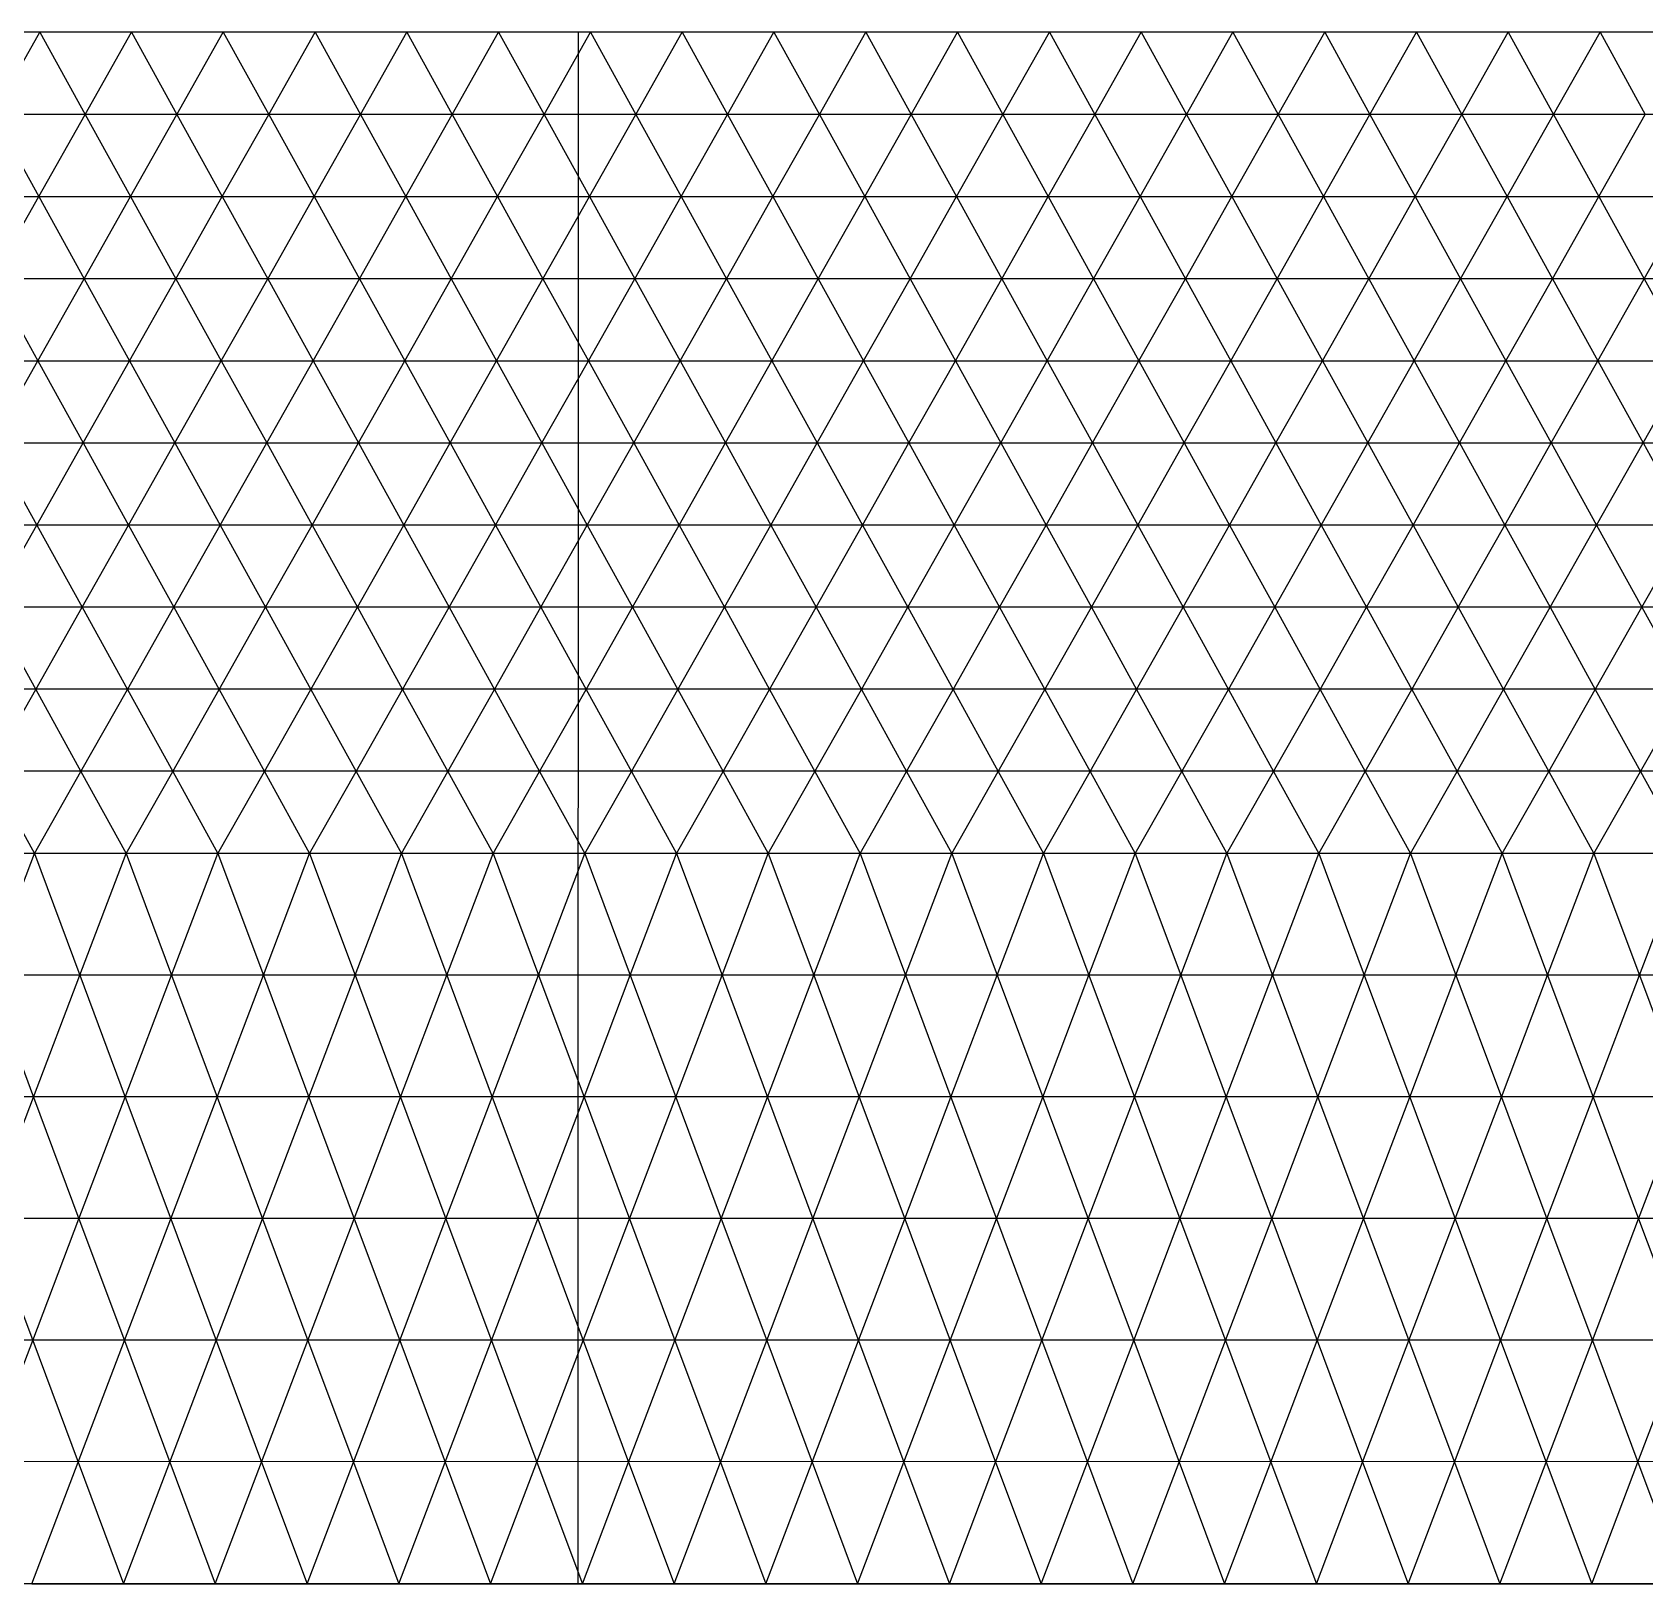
# Model space of a CAD drawing. Extents: x 0.18 to 10.14, y 0.02 to 7.38.
# Drawn here: x 5.159 to 5.859, y 1.157 to 1.83 of the extents above; entities that cross this region are included whole.
import ezdxf

# ---------------------------------------------------------------- set-up
doc = ezdxf.new("R2010")
doc.units = 0
doc.layers.add('1', color=7, linetype='CONTINUOUS')

msp = doc.modelspace()

# ---------------------------------------------------------------- linework, layer by layer
at = {"layer": '1', "color": 253}
for p, q in [((7.354183, 1.830233), (0.620165, 1.830233)), ((5.142498, 1.794582), (5.162639, 1.830233)), ((5.162639, 1.830233), (5.182342, 1.794582)), ((5.182342, 1.794582), (5.202485, 1.830233)), ((5.202485, 1.830233), (5.222187, 1.794582)), ((5.222187, 1.794582), (5.242331, 1.830233)), ((5.242331, 1.830233), (5.262031, 1.794582)), ((5.262031, 1.794582), (5.282177, 1.830233)), ((5.282177, 1.830233), (5.301875, 1.794582)), ((5.301875, 1.794582), (5.322023, 1.830233)), ((5.322023, 1.830233), (5.341719, 1.794582)), ((5.341719, 1.794582), (5.36187, 1.830233)), ((5.36187, 1.830233), (5.381564, 1.794582)), ((5.381564, 1.794582), (5.401716, 1.830233)), ((5.401716, 1.830233), (5.421407, 1.794582)), ((5.421407, 1.794582), (5.441563, 1.830233)), ((5.441563, 1.830233), (5.461252, 1.794582)), ((5.461252, 1.794582), (5.481409, 1.830233)), ((5.481409, 1.830233), (5.501096, 1.794582)), ((5.501096, 1.794582), (5.521255, 1.830233)), ((5.521255, 1.830233), (5.54094, 1.794582)), ((5.54094, 1.794582), (5.561101, 1.830233)), ((5.561101, 1.830233), (5.580785, 1.794582)), ((5.580785, 1.794582), (5.600947, 1.830233)), ((5.600947, 1.830233), (5.620629, 1.794582)), ((5.620629, 1.794582), (5.640793, 1.830233)), ((5.640793, 1.830233), (5.660473, 1.794582)), ((5.660473, 1.794582), (5.68064, 1.830233)), ((5.68064, 1.830233), (5.700317, 1.794582)), ((5.700317, 1.794582), (5.720486, 1.830233)), ((5.720486, 1.830233), (5.740162, 1.794582)), ((5.740162, 1.794582), (5.760332, 1.830233)), ((5.760332, 1.830233), (5.780006, 1.794582)), ((5.780006, 1.794582), (5.800179, 1.830233)), ((5.800179, 1.830233), (5.81985, 1.794582)), ((5.81985, 1.794582), (5.840025, 1.830233)), ((5.840025, 1.830233), (5.859694, 1.794582)), ((7.254146, 1.79444), (0.620165, 1.794582)), ((5.142498, 1.794582), (5.162206, 1.758931)), ((5.162206, 1.758931), (5.182342, 1.794582)), ((5.182342, 1.794582), (5.202048, 1.758931)), ((5.202048, 1.758931), (5.222187, 1.794582)), ((5.222187, 1.794582), (5.24189, 1.758931)), ((5.24189, 1.758931), (5.262031, 1.794582)), ((5.262031, 1.794582), (5.281732, 1.758931)), ((5.281732, 1.758931), (5.301875, 1.794582)), ((5.301875, 1.794582), (5.321574, 1.758931)), ((5.321574, 1.758931), (5.341719, 1.794582)), ((5.341719, 1.794582), (5.361416, 1.758931)), ((5.361416, 1.758931), (5.381564, 1.794582)), ((5.381564, 1.794582), (5.401259, 1.758931)), ((5.401259, 1.758931), (5.421407, 1.794582)), ((5.421407, 1.794582), (5.441101, 1.758931)), ((5.441101, 1.758931), (5.461252, 1.794582)), ((5.461252, 1.794582), (5.480943, 1.758931)), ((5.480943, 1.758931), (5.501096, 1.794582)), ((5.501096, 1.794582), (5.520785, 1.758931)), ((5.520785, 1.758931), (5.54094, 1.794582)), ((5.54094, 1.794582), (5.560627, 1.758931)), ((5.560627, 1.758931), (5.580785, 1.794582)), ((5.580785, 1.794582), (5.60047, 1.758931)), ((5.60047, 1.758931), (5.620629, 1.794582)), ((5.620629, 1.794582), (5.640312, 1.758931)), ((5.640312, 1.758931), (5.660473, 1.794582)), ((5.660473, 1.794582), (5.680154, 1.758931)), ((5.680154, 1.758931), (5.700317, 1.794582)), ((5.700317, 1.794582), (5.719996, 1.758931)), ((5.719996, 1.758931), (5.740162, 1.794582)), ((5.740162, 1.794582), (5.759839, 1.758931)), ((5.759839, 1.758931), (5.780006, 1.794582)), ((5.780006, 1.794582), (5.799681, 1.758931)), ((5.799681, 1.758931), (5.81985, 1.794582)), ((5.81985, 1.794582), (5.839523, 1.758931)), ((5.839523, 1.758931), (5.859694, 1.794582)), ((7.233879, 1.758769), (0.620165, 1.758931)), ((5.142073, 1.723281), (5.162206, 1.758931)), ((5.162206, 1.758931), (5.181913, 1.723281)), ((5.181913, 1.723281), (5.202048, 1.758931)), ((5.202048, 1.758931), (5.221753, 1.723281)), ((5.221753, 1.723281), (5.24189, 1.758931)), ((5.24189, 1.758931), (5.261593, 1.723281)), ((5.261593, 1.723281), (5.281732, 1.758931)), ((5.281732, 1.758931), (5.301433, 1.723281)), ((5.301433, 1.723281), (5.321574, 1.758931)), ((5.321574, 1.758931), (5.341273, 1.723281)), ((5.341273, 1.723281), (5.361416, 1.758931)), ((5.361416, 1.758931), (5.381114, 1.723281)), ((5.381114, 1.723281), (5.401259, 1.758931)), ((5.401259, 1.758931), (5.420953, 1.723281)), ((5.420953, 1.723281), (5.441101, 1.758931)), ((5.441101, 1.758931), (5.460793, 1.723281)), ((5.460793, 1.723281), (5.480943, 1.758931)), ((5.480943, 1.758931), (5.500634, 1.723281)), ((5.500634, 1.723281), (5.520785, 1.758931)), ((5.520785, 1.758931), (5.540474, 1.723281)), ((5.540474, 1.723281), (5.560627, 1.758931)), ((5.560627, 1.758931), (5.580315, 1.723281)), ((5.580315, 1.723281), (5.60047, 1.758931)), ((5.60047, 1.758931), (5.620155, 1.723281)), ((5.620155, 1.723281), (5.640312, 1.758931)), ((5.640312, 1.758931), (5.659995, 1.723281)), ((5.659995, 1.723281), (5.680154, 1.758931)), ((5.680154, 1.758931), (5.699835, 1.723281)), ((5.699835, 1.723281), (5.719996, 1.758931)), ((5.719996, 1.758931), (5.739676, 1.723281)), ((5.739676, 1.723281), (5.759839, 1.758931)), ((5.759839, 1.758931), (5.779515, 1.723281)), ((5.779515, 1.723281), (5.799681, 1.758931)), ((5.799681, 1.758931), (5.819355, 1.723281)), ((5.819355, 1.723281), (5.839523, 1.758931)), ((5.839523, 1.758931), (5.859196, 1.723281)), ((5.859196, 1.723281), (5.879365, 1.758931)), ((7.213634, 1.72314), (0.620165, 1.723281)), ((5.142073, 1.723281), (5.16178, 1.68763)), ((5.16178, 1.68763), (5.181913, 1.723281)), ((5.181913, 1.723281), (5.201618, 1.68763)), ((5.201618, 1.68763), (5.221753, 1.723281)), ((5.221753, 1.723281), (5.241457, 1.68763)), ((5.241457, 1.68763), (5.261593, 1.723281)), ((5.261593, 1.723281), (5.281294, 1.68763)), ((5.281294, 1.68763), (5.301433, 1.723281)), ((5.301433, 1.723281), (5.321133, 1.68763)), ((5.321133, 1.68763), (5.341273, 1.723281)), ((5.341273, 1.723281), (5.360971, 1.68763)), ((5.360971, 1.68763), (5.381114, 1.723281)), ((5.381114, 1.723281), (5.400809, 1.68763)), ((5.400809, 1.68763), (5.420953, 1.723281)), ((5.420953, 1.723281), (5.440647, 1.68763)), ((5.440647, 1.68763), (5.460793, 1.723281)), ((5.460793, 1.723281), (5.480485, 1.68763)), ((5.480485, 1.68763), (5.500634, 1.723281)), ((5.500634, 1.723281), (5.520323, 1.68763)), ((5.520323, 1.68763), (5.540474, 1.723281)), ((5.540474, 1.723281), (5.560162, 1.68763)), ((5.560162, 1.68763), (5.580315, 1.723281)), ((5.580315, 1.723281), (5.6, 1.68763)), ((5.6, 1.68763), (5.620155, 1.723281)), ((5.620155, 1.723281), (5.639838, 1.68763)), ((5.639838, 1.68763), (5.659995, 1.723281)), ((5.659995, 1.723281), (5.679676, 1.68763)), ((5.679676, 1.68763), (5.699835, 1.723281)), ((5.699835, 1.723281), (5.719514, 1.68763)), ((5.719514, 1.68763), (5.739676, 1.723281)), ((5.739676, 1.723281), (5.759353, 1.68763)), ((5.759353, 1.68763), (5.779515, 1.723281)), ((5.779515, 1.723281), (5.799191, 1.68763)), ((5.799191, 1.68763), (5.819355, 1.723281)), ((5.819355, 1.723281), (5.839029, 1.68763)), ((5.839029, 1.68763), (5.859196, 1.723281)), ((5.859196, 1.723281), (5.878867, 1.68763)), ((7.392465, 1.687346), (0.620165, 1.68763)), ((5.141647, 1.651979), (5.16178, 1.68763)), ((5.16178, 1.68763), (5.181483, 1.651979)), ((5.181483, 1.651979), (5.201618, 1.68763)), ((5.201618, 1.68763), (5.221319, 1.651979)), ((5.221319, 1.651979), (5.241457, 1.68763)), ((5.241457, 1.68763), (5.261155, 1.651979)), ((5.261155, 1.651979), (5.281294, 1.68763)), ((5.281294, 1.68763), (5.300991, 1.651979)), ((5.300991, 1.651979), (5.321133, 1.68763)), ((5.321133, 1.68763), (5.340827, 1.651979)), ((5.340827, 1.651979), (5.360971, 1.68763)), ((5.360971, 1.68763), (5.380663, 1.651979)), ((5.380663, 1.651979), (5.400809, 1.68763)), ((5.400809, 1.68763), (5.420499, 1.651979)), ((5.420499, 1.651979), (5.440647, 1.68763)), ((5.440647, 1.68763), (5.460336, 1.651979)), ((5.460336, 1.651979), (5.480485, 1.68763)), ((5.480485, 1.68763), (5.500172, 1.651979)), ((5.500172, 1.651979), (5.520323, 1.68763)), ((5.520323, 1.68763), (5.540008, 1.651979)), ((5.540008, 1.651979), (5.560162, 1.68763)), ((5.560162, 1.68763), (5.579844, 1.651979)), ((5.579844, 1.651979), (5.6, 1.68763)), ((5.6, 1.68763), (5.61968, 1.651979)), ((5.61968, 1.651979), (5.639838, 1.68763)), ((5.639838, 1.68763), (5.659516, 1.651979)), ((5.659516, 1.651979), (5.679676, 1.68763)), ((5.679676, 1.68763), (5.699352, 1.651979)), ((5.699352, 1.651979), (5.719514, 1.68763)), ((5.719514, 1.68763), (5.739188, 1.651979)), ((5.739188, 1.651979), (5.759353, 1.68763)), ((5.759353, 1.68763), (5.779025, 1.651979)), ((5.779025, 1.651979), (5.799191, 1.68763)), ((5.799191, 1.68763), (5.818861, 1.651979)), ((5.818861, 1.651979), (5.839029, 1.68763)), ((5.839029, 1.68763), (5.858697, 1.651979)), ((5.858697, 1.651979), (5.878867, 1.68763)), ((7.372298, 1.651848), (0.620165, 1.651979)), ((5.141647, 1.651979), (5.161344, 1.616329)), ((5.161344, 1.616329), (5.181483, 1.651979)), ((5.181483, 1.651979), (5.201178, 1.616329)), ((5.201178, 1.616329), (5.221319, 1.651979)), ((5.221319, 1.651979), (5.241012, 1.616329)), ((5.241012, 1.616329), (5.261155, 1.651979)), ((5.261155, 1.651979), (5.280846, 1.616329)), ((5.280846, 1.616329), (5.300991, 1.651979)), ((5.300991, 1.651979), (5.32068, 1.616329)), ((5.32068, 1.616329), (5.340827, 1.651979)), ((5.340827, 1.651979), (5.360515, 1.616329)), ((5.360515, 1.616329), (5.380663, 1.651979)), ((5.380663, 1.651979), (5.400349, 1.616329)), ((5.400349, 1.616329), (5.420499, 1.651979)), ((5.420499, 1.651979), (5.440183, 1.616329)), ((5.440183, 1.616329), (5.460336, 1.651979)), ((5.460336, 1.651979), (5.480017, 1.616329)), ((5.480017, 1.616329), (5.500172, 1.651979)), ((5.500172, 1.651979), (5.519851, 1.616329)), ((5.519851, 1.616329), (5.540008, 1.651979)), ((5.540008, 1.651979), (5.559685, 1.616329)), ((5.559685, 1.616329), (5.579844, 1.651979)), ((5.579844, 1.651979), (5.599519, 1.616329)), ((5.599519, 1.616329), (5.61968, 1.651979)), ((5.61968, 1.651979), (5.639353, 1.616329)), ((5.639353, 1.616329), (5.659516, 1.651979)), ((5.659516, 1.651979), (5.679187, 1.616329)), ((5.679187, 1.616329), (5.699352, 1.651979)), ((5.699352, 1.651979), (5.719021, 1.616329)), ((5.719021, 1.616329), (5.739188, 1.651979)), ((5.739188, 1.651979), (5.758856, 1.616329)), ((5.758856, 1.616329), (5.779025, 1.651979)), ((5.779025, 1.651979), (5.798689, 1.616329)), ((5.798689, 1.616329), (5.818861, 1.651979)), ((5.818861, 1.651979), (5.838524, 1.616329)), ((5.838524, 1.616329), (5.858697, 1.651979)), ((5.858697, 1.651979), (5.878357, 1.616329)), ((7.352084, 1.61627), (0.620165, 1.616329)), ((5.141197, 1.580678), (5.161344, 1.616329)), ((5.161344, 1.616329), (5.181029, 1.580678)), ((5.181029, 1.580678), (5.201178, 1.616329)), ((5.201178, 1.616329), (5.220861, 1.580678)), ((5.220861, 1.580678), (5.241012, 1.616329)), ((5.241012, 1.616329), (5.260694, 1.580678)), ((5.260694, 1.580678), (5.280846, 1.616329)), ((5.280846, 1.616329), (5.300526, 1.580678)), ((5.300526, 1.580678), (5.32068, 1.616329)), ((5.32068, 1.616329), (5.340358, 1.580678)), ((5.340358, 1.580678), (5.360515, 1.616329)), ((5.360515, 1.616329), (5.380189, 1.580678)), ((5.380189, 1.580678), (5.400349, 1.616329)), ((5.400349, 1.616329), (5.420022, 1.580678)), ((5.420022, 1.580678), (5.440183, 1.616329)), ((5.440183, 1.616329), (5.459854, 1.580678)), ((5.459854, 1.580678), (5.480017, 1.616329)), ((5.480017, 1.616329), (5.499686, 1.580678)), ((5.499686, 1.580678), (5.519851, 1.616329)), ((5.519851, 1.616329), (5.539518, 1.580678)), ((5.539518, 1.580678), (5.559685, 1.616329)), ((5.559685, 1.616329), (5.57935, 1.580678)), ((5.57935, 1.580678), (5.599519, 1.616329)), ((5.599519, 1.616329), (5.619182, 1.580678)), ((5.619182, 1.580678), (5.639353, 1.616329)), ((5.639353, 1.616329), (5.659014, 1.580678)), ((5.659014, 1.580678), (5.679187, 1.616329)), ((5.679187, 1.616329), (5.698846, 1.580678)), ((5.698846, 1.580678), (5.719021, 1.616329)), ((5.719021, 1.616329), (5.738678, 1.580678)), ((5.738678, 1.580678), (5.758856, 1.616329)), ((5.758856, 1.616329), (5.77851, 1.580678)), ((5.77851, 1.580678), (5.798689, 1.616329)), ((5.798689, 1.616329), (5.818343, 1.580678)), ((5.818343, 1.580678), (5.838524, 1.616329)), ((5.838524, 1.616329), (5.858174, 1.580678)), ((5.858174, 1.580678), (5.878357, 1.616329)), ((7.371721, 1.580726), (0.620165, 1.580678)), ((5.141197, 1.580678), (5.160869, 1.545027)), ((5.160869, 1.545027), (5.181029, 1.580678)), ((5.181029, 1.580678), (5.200699, 1.545027)), ((5.200699, 1.545027), (5.220861, 1.580678)), ((5.220861, 1.580678), (5.240529, 1.545027)), ((5.240529, 1.545027), (5.260694, 1.580678)), ((5.260694, 1.580678), (5.280359, 1.545027)), ((5.280359, 1.545027), (5.300526, 1.580678)), ((5.300526, 1.580678), (5.320189, 1.545027)), ((5.320189, 1.545027), (5.340358, 1.580678)), ((5.340358, 1.580678), (5.360019, 1.545027)), ((5.360019, 1.545027), (5.380189, 1.580678)), ((5.380189, 1.580678), (5.399849, 1.545027)), ((5.399849, 1.545027), (5.420022, 1.580678)), ((5.420022, 1.580678), (5.43968, 1.545027)), ((5.43968, 1.545027), (5.459854, 1.580678)), ((5.459854, 1.580678), (5.479509, 1.545027)), ((5.479509, 1.545027), (5.499686, 1.580678)), ((5.499686, 1.580678), (5.51934, 1.545027)), ((5.51934, 1.545027), (5.539518, 1.580678)), ((5.539518, 1.580678), (5.55917, 1.545027)), ((5.55917, 1.545027), (5.57935, 1.580678)), ((5.57935, 1.580678), (5.599, 1.545027)), ((5.599, 1.545027), (5.619182, 1.580678)), ((5.619182, 1.580678), (5.63883, 1.545027)), ((5.63883, 1.545027), (5.659014, 1.580678)), ((5.659014, 1.580678), (5.678659, 1.545027)), ((5.678659, 1.545027), (5.698846, 1.580678)), ((5.698846, 1.580678), (5.718489, 1.545027)), ((5.718489, 1.545027), (5.738678, 1.580678)), ((5.738678, 1.580678), (5.758319, 1.545027)), ((5.758319, 1.545027), (5.77851, 1.580678)), ((5.77851, 1.580678), (5.79815, 1.545027)), ((5.79815, 1.545027), (5.818343, 1.580678)), ((5.818343, 1.580678), (5.83798, 1.545027)), ((5.83798, 1.545027), (5.858174, 1.580678)), ((5.858174, 1.580678), (5.87781, 1.545027)), ((7.391325, 1.545134), (0.620165, 1.545027)), ((5.140693, 1.509377), (5.160869, 1.545027)), ((5.160869, 1.545027), (5.180521, 1.509377)), ((5.180521, 1.509377), (5.200699, 1.545027)), ((5.200699, 1.545027), (5.220349, 1.509377)), ((5.220349, 1.509377), (5.240529, 1.545027)), ((5.240529, 1.545027), (5.260177, 1.509377)), ((5.260177, 1.509377), (5.280359, 1.545027)), ((5.280359, 1.545027), (5.300005, 1.509377)), ((5.300005, 1.509377), (5.320189, 1.545027)), ((5.320189, 1.545027), (5.339833, 1.509377)), ((5.339833, 1.509377), (5.360019, 1.545027)), ((5.360019, 1.545027), (5.379662, 1.509377)), ((5.379662, 1.509377), (5.399849, 1.545027)), ((5.399849, 1.545027), (5.419489, 1.509377)), ((5.419489, 1.509377), (5.43968, 1.545027)), ((5.43968, 1.545027), (5.459317, 1.509377)), ((5.459317, 1.509377), (5.479509, 1.545027)), ((5.479509, 1.545027), (5.499146, 1.509377)), ((5.499146, 1.509377), (5.51934, 1.545027)), ((5.51934, 1.545027), (5.538973, 1.509377)), ((5.538973, 1.509377), (5.55917, 1.545027)), ((5.55917, 1.545027), (5.578802, 1.509377)), ((5.578802, 1.509377), (5.599, 1.545027)), ((5.599, 1.545027), (5.618629, 1.509377)), ((5.618629, 1.509377), (5.63883, 1.545027)), ((5.63883, 1.545027), (5.658457, 1.509377)), ((5.658457, 1.509377), (5.678659, 1.545027)), ((5.678659, 1.545027), (5.698286, 1.509377)), ((5.698286, 1.509377), (5.718489, 1.545027)), ((5.718489, 1.545027), (5.738113, 1.509377)), ((5.738113, 1.509377), (5.758319, 1.545027)), ((5.758319, 1.545027), (5.777942, 1.509377)), ((5.777942, 1.509377), (5.79815, 1.545027)), ((5.79815, 1.545027), (5.81777, 1.509377)), ((5.81777, 1.509377), (5.83798, 1.545027)), ((5.83798, 1.545027), (5.857598, 1.509377)), ((5.857598, 1.509377), (5.87781, 1.545027)), ((7.450747, 1.509545), (0.620165, 1.509377)), ((5.140693, 1.509377), (5.160327, 1.473726)), ((5.160327, 1.473726), (5.180521, 1.509377)), ((5.180521, 1.509377), (5.200153, 1.473726)), ((5.200153, 1.473726), (5.220349, 1.509377)), ((5.220349, 1.509377), (5.23998, 1.473726)), ((5.23998, 1.473726), (5.260177, 1.509377)), ((5.260177, 1.509377), (5.279805, 1.473726)), ((5.279805, 1.473726), (5.300005, 1.509377)), ((5.300005, 1.509377), (5.319631, 1.473726)), ((5.319631, 1.473726), (5.339833, 1.509377)), ((5.339833, 1.509377), (5.359457, 1.473726)), ((5.359457, 1.473726), (5.379662, 1.509377)), ((5.379662, 1.509377), (5.399283, 1.473726)), ((5.399283, 1.473726), (5.419489, 1.509377)), ((5.419489, 1.509377), (5.439109, 1.473726)), ((5.439109, 1.473726), (5.459317, 1.509377)), ((5.459317, 1.509377), (5.478935, 1.473726)), ((5.478935, 1.473726), (5.499146, 1.509377)), ((5.499146, 1.509377), (5.518761, 1.473726)), ((5.518761, 1.473726), (5.538973, 1.509377)), ((5.538973, 1.509377), (5.558587, 1.473726)), ((5.558587, 1.473726), (5.578802, 1.509377)), ((5.578802, 1.509377), (5.598413, 1.473726)), ((5.598413, 1.473726), (5.618629, 1.509377)), ((5.618629, 1.509377), (5.638239, 1.473726)), ((5.638239, 1.473726), (5.658457, 1.509377)), ((5.658457, 1.509377), (5.678065, 1.473726)), ((5.678065, 1.473726), (5.698286, 1.509377)), ((5.698286, 1.509377), (5.717891, 1.473726)), ((5.717891, 1.473726), (5.738113, 1.509377)), ((5.738113, 1.509377), (5.757717, 1.473726)), ((5.757717, 1.473726), (5.777942, 1.509377)), ((5.777942, 1.509377), (5.797544, 1.473726)), ((5.797544, 1.473726), (5.81777, 1.509377)), ((5.81777, 1.509377), (5.837369, 1.473726)), ((5.837369, 1.473726), (5.857598, 1.509377)), ((5.857598, 1.509377), (5.877195, 1.473726)), ((7.908321, 1.473726), (0.620165, 1.473726)), ((5.140224, 1.42091), (5.160327, 1.473726)), ((5.160327, 1.473726), (5.180052, 1.42091)), ((5.180052, 1.42091), (5.200153, 1.473726)), ((5.200153, 1.473726), (5.21988, 1.42091)), ((5.21988, 1.42091), (5.23998, 1.473726)), ((5.23998, 1.473726), (5.259707, 1.42091)), ((5.259707, 1.42091), (5.279805, 1.473726)), ((5.279805, 1.473726), (5.299535, 1.42091)), ((5.299535, 1.42091), (5.319631, 1.473726)), ((5.319631, 1.473726), (5.339363, 1.42091)), ((5.339363, 1.42091), (5.359457, 1.473726)), ((5.359457, 1.473726), (5.37919, 1.42091)), ((5.37919, 1.42091), (5.399283, 1.473726)), ((5.399283, 1.473726), (5.419018, 1.42091)), ((5.419018, 1.42091), (5.439109, 1.473726)), ((5.439109, 1.473726), (5.458846, 1.42091)), ((5.458846, 1.42091), (5.478935, 1.473726)), ((5.478935, 1.473726), (5.498673, 1.42091)), ((5.498673, 1.42091), (5.518761, 1.473726)), ((5.518761, 1.473726), (5.5385, 1.42091)), ((5.5385, 1.42091), (5.558587, 1.473726)), ((5.558587, 1.473726), (5.578328, 1.42091)), ((5.578328, 1.42091), (5.598413, 1.473726)), ((5.598413, 1.473726), (5.618155, 1.42091)), ((5.618155, 1.42091), (5.638239, 1.473726)), ((5.638239, 1.473726), (5.657984, 1.42091)), ((5.657984, 1.42091), (5.678065, 1.473726)), ((5.678065, 1.473726), (5.697811, 1.42091)), ((5.697811, 1.42091), (5.717891, 1.473726)), ((5.717891, 1.473726), (5.737639, 1.42091)), ((5.737639, 1.42091), (5.757717, 1.473726)), ((5.757717, 1.473726), (5.777466, 1.42091)), ((5.777466, 1.42091), (5.797544, 1.473726)), ((5.797544, 1.473726), (5.817294, 1.42091)), ((5.817294, 1.42091), (5.837369, 1.473726)), ((5.837369, 1.473726), (5.857121, 1.42091)), ((5.857121, 1.42091), (5.877195, 1.473726)), ((7.769044, 1.421027), (0.620165, 1.42091)), ((5.140224, 1.42091), (5.159949, 1.368094)), ((5.159949, 1.368094), (5.180052, 1.42091)), ((5.180052, 1.42091), (5.199779, 1.368094)), ((5.199779, 1.368094), (5.21988, 1.42091)), ((5.21988, 1.42091), (5.239608, 1.368094)), ((5.239608, 1.368094), (5.259707, 1.42091)), ((5.259707, 1.42091), (5.279437, 1.368094)), ((5.279437, 1.368094), (5.299535, 1.42091)), ((5.299535, 1.42091), (5.319266, 1.368094)), ((5.319266, 1.368094), (5.339363, 1.42091)), ((5.339363, 1.42091), (5.359096, 1.368094)), ((5.359096, 1.368094), (5.37919, 1.42091)), ((5.37919, 1.42091), (5.398925, 1.368094)), ((5.398925, 1.368094), (5.419018, 1.42091)), ((5.419018, 1.42091), (5.438754, 1.368094)), ((5.438754, 1.368094), (5.458846, 1.42091)), ((5.458846, 1.42091), (5.478583, 1.368094)), ((5.478583, 1.368094), (5.498673, 1.42091)), ((5.498673, 1.42091), (5.518412, 1.368094)), ((5.518412, 1.368094), (5.5385, 1.42091)), ((5.5385, 1.42091), (5.558241, 1.368094)), ((5.558241, 1.368094), (5.578328, 1.42091)), ((5.578328, 1.42091), (5.598071, 1.368094)), ((5.598071, 1.368094), (5.618155, 1.42091)), ((5.618155, 1.42091), (5.6379, 1.368094)), ((5.6379, 1.368094), (5.657984, 1.42091)), ((5.657984, 1.42091), (5.677729, 1.368094)), ((5.677729, 1.368094), (5.697811, 1.42091)), ((5.697811, 1.42091), (5.717558, 1.368094)), ((5.717558, 1.368094), (5.737639, 1.42091)), ((5.737639, 1.42091), (5.757388, 1.368094)), ((5.757388, 1.368094), (5.777466, 1.42091)), ((5.777466, 1.42091), (5.797217, 1.368094)), ((5.797217, 1.368094), (5.817294, 1.42091)), ((5.817294, 1.42091), (5.837046, 1.368094)), ((5.837046, 1.368094), (5.857121, 1.42091)), ((5.857121, 1.42091), (5.876875, 1.368094)), ((7.749104, 1.368233), (0.620165, 1.368094)), ((5.139844, 1.315278), (5.159949, 1.368094)), ((5.159949, 1.368094), (5.179676, 1.315278)), ((5.179676, 1.315278), (5.199779, 1.368094)), ((5.199779, 1.368094), (5.219506, 1.315278)), ((5.219506, 1.315278), (5.239608, 1.368094)), ((5.239608, 1.368094), (5.259337, 1.315278)), ((5.259337, 1.315278), (5.279437, 1.368094)), ((5.279437, 1.368094), (5.299168, 1.315278)), ((5.299168, 1.315278), (5.319266, 1.368094)), ((5.319266, 1.368094), (5.338999, 1.315278)), ((5.338999, 1.315278), (5.359096, 1.368094)), ((5.359096, 1.368094), (5.37883, 1.315278)), ((5.37883, 1.315278), (5.398925, 1.368094)), ((5.398925, 1.368094), (5.418661, 1.315278)), ((5.418661, 1.315278), (5.438754, 1.368094)), ((5.438754, 1.368094), (5.458491, 1.315278)), ((5.458491, 1.315278), (5.478583, 1.368094)), ((5.478583, 1.368094), (5.498322, 1.315278)), ((5.498322, 1.315278), (5.518412, 1.368094)), ((5.518412, 1.368094), (5.538153, 1.315278)), ((5.538153, 1.315278), (5.558241, 1.368094)), ((5.558241, 1.368094), (5.577984, 1.315278)), ((5.577984, 1.315278), (5.598071, 1.368094)), ((5.598071, 1.368094), (5.617815, 1.315278)), ((5.617815, 1.315278), (5.6379, 1.368094)), ((5.6379, 1.368094), (5.657645, 1.315278)), ((5.657645, 1.315278), (5.677729, 1.368094)), ((5.677729, 1.368094), (5.697476, 1.315278)), ((5.697476, 1.315278), (5.717558, 1.368094)), ((5.717558, 1.368094), (5.737307, 1.315278)), ((5.737307, 1.315278), (5.757388, 1.368094)), ((5.757388, 1.368094), (5.777138, 1.315278)), ((5.777138, 1.315278), (5.797217, 1.368094)), ((5.797217, 1.368094), (5.816969, 1.315278)), ((5.816969, 1.315278), (5.837046, 1.368094)), ((5.837046, 1.368094), (5.8568, 1.315278)), ((5.8568, 1.315278), (5.876875, 1.368094)), ((7.729073, 1.31539), (0.620165, 1.315278)), ((5.139844, 1.315278), (5.159571, 1.262463)), ((5.159571, 1.262463), (5.179676, 1.315278)), ((5.179676, 1.315278), (5.199404, 1.262463)), ((5.199404, 1.262463), (5.219506, 1.315278)), ((5.219506, 1.315278), (5.239236, 1.262463)), ((5.239236, 1.262463), (5.259337, 1.315278)), ((5.259337, 1.315278), (5.279068, 1.262463)), ((5.279068, 1.262463), (5.299168, 1.315278)), ((5.299168, 1.315278), (5.318901, 1.262463)), ((5.318901, 1.262463), (5.338999, 1.315278)), ((5.338999, 1.315278), (5.358733, 1.262463)), ((5.358733, 1.262463), (5.37883, 1.315278)), ((5.37883, 1.315278), (5.398566, 1.262463)), ((5.398566, 1.262463), (5.418661, 1.315278)), ((5.418661, 1.315278), (5.438398, 1.262463)), ((5.438398, 1.262463), (5.458491, 1.315278)), ((5.458491, 1.315278), (5.47823, 1.262463)), ((5.47823, 1.262463), (5.498322, 1.315278)), ((5.498322, 1.315278), (5.518063, 1.262463)), ((5.518063, 1.262463), (5.538153, 1.315278)), ((5.538153, 1.315278), (5.557895, 1.262463)), ((5.557895, 1.262463), (5.577984, 1.315278)), ((5.577984, 1.315278), (5.597728, 1.262463)), ((5.597728, 1.262463), (5.617815, 1.315278)), ((5.617815, 1.315278), (5.63756, 1.262463)), ((5.63756, 1.262463), (5.657645, 1.315278)), ((5.657645, 1.315278), (5.677392, 1.262463)), ((5.677392, 1.262463), (5.697476, 1.315278)), ((5.697476, 1.315278), (5.717225, 1.262463)), ((5.717225, 1.262463), (5.737307, 1.315278)), ((5.737307, 1.315278), (5.757057, 1.262463)), ((5.757057, 1.262463), (5.777138, 1.315278)), ((5.777138, 1.315278), (5.79689, 1.262463)), ((5.79689, 1.262463), (5.816969, 1.315278)), ((5.816969, 1.315278), (5.836722, 1.262463)), ((5.836722, 1.262463), (5.8568, 1.315278)), ((5.8568, 1.315278), (5.876555, 1.262463)), ((7.748929, 1.262588), (0.620165, 1.262463)), ((5.139465, 1.209647), (5.159571, 1.262463)), ((5.159571, 1.262463), (5.179299, 1.209647)), ((5.179299, 1.209647), (5.199404, 1.262463)), ((5.199404, 1.262463), (5.219132, 1.209647)), ((5.219132, 1.209647), (5.239236, 1.262463)), ((5.239236, 1.262463), (5.258966, 1.209647)), ((5.258966, 1.209647), (5.279068, 1.262463)), ((5.279068, 1.262463), (5.298801, 1.209647)), ((5.298801, 1.209647), (5.318901, 1.262463)), ((5.318901, 1.262463), (5.338634, 1.209647)), ((5.338634, 1.209647), (5.358733, 1.262463)), ((5.358733, 1.262463), (5.378469, 1.209647)), ((5.378469, 1.209647), (5.398566, 1.262463)), ((5.398566, 1.262463), (5.418303, 1.209647)), ((5.418303, 1.209647), (5.438398, 1.262463)), ((5.438398, 1.262463), (5.458137, 1.209647)), ((5.458137, 1.209647), (5.47823, 1.262463)), ((5.47823, 1.262463), (5.497971, 1.209647)), ((5.497971, 1.209647), (5.518063, 1.262463)), ((5.518063, 1.262463), (5.537805, 1.209647)), ((5.537805, 1.209647), (5.557895, 1.262463)), ((5.557895, 1.262463), (5.577639, 1.209647)), ((5.577639, 1.209647), (5.597728, 1.262463)), ((5.597728, 1.262463), (5.617474, 1.209647)), ((5.617474, 1.209647), (5.63756, 1.262463)), ((5.63756, 1.262463), (5.657307, 1.209647)), ((5.657307, 1.209647), (5.677392, 1.262463)), ((5.677392, 1.262463), (5.697142, 1.209647)), ((5.697142, 1.209647), (5.717225, 1.262463)), ((5.717225, 1.262463), (5.736975, 1.209647)), ((5.736975, 1.209647), (5.757057, 1.262463)), ((5.757057, 1.262463), (5.77681, 1.209647)), ((5.77681, 1.209647), (5.79689, 1.262463)), ((5.79689, 1.262463), (5.816644, 1.209647)), ((5.816644, 1.209647), (5.836722, 1.262463)), ((5.836722, 1.262463), (5.856478, 1.209647)), ((5.856478, 1.209647), (5.876555, 1.262463)), ((7.848769, 1.209884), (0.620165, 1.209647)), ((5.159193, 1.156831), (5.179299, 1.209647)), ((5.179299, 1.209647), (5.199028, 1.156831)), ((5.199028, 1.156831), (5.219132, 1.209647)), ((5.219132, 1.209647), (5.238864, 1.156831)), ((5.238864, 1.156831), (5.258966, 1.209647)), ((5.258966, 1.209647), (5.2787, 1.156831)), ((5.2787, 1.156831), (5.298801, 1.209647)), ((5.298801, 1.209647), (5.318535, 1.156831)), ((5.318535, 1.156831), (5.338634, 1.209647)), ((5.338634, 1.209647), (5.358371, 1.156831)), ((5.358371, 1.156831), (5.378469, 1.209647)), ((5.378469, 1.209647), (5.398207, 1.156831)), ((5.398207, 1.156831), (5.418303, 1.209647)), ((5.418303, 1.209647), (5.438042, 1.156831)), ((5.438042, 1.156831), (5.458137, 1.209647)), ((5.458137, 1.209647), (5.477878, 1.156831)), ((5.477878, 1.156831), (5.497971, 1.209647)), ((5.497971, 1.209647), (5.517714, 1.156831)), ((5.517714, 1.156831), (5.537805, 1.209647)), ((5.537805, 1.209647), (5.557549, 1.156831)), ((5.557549, 1.156831), (5.577639, 1.209647)), ((5.577639, 1.209647), (5.597385, 1.156831)), ((5.597385, 1.156831), (5.617474, 1.209647)), ((5.617474, 1.209647), (5.637221, 1.156831)), ((5.637221, 1.156831), (5.657307, 1.209647)), ((5.657307, 1.209647), (5.677056, 1.156831)), ((5.677056, 1.156831), (5.697142, 1.209647)), ((5.697142, 1.209647), (5.716892, 1.156831)), ((5.716892, 1.156831), (5.736975, 1.209647)), ((5.736975, 1.209647), (5.756728, 1.156831)), ((5.756728, 1.156831), (5.77681, 1.209647)), ((5.77681, 1.209647), (5.796564, 1.156831)), ((5.796564, 1.156831), (5.816644, 1.209647)), ((5.816644, 1.209647), (5.836399, 1.156831)), ((5.836399, 1.156831), (5.856478, 1.209647)), ((5.856478, 1.209647), (5.876235, 1.156831)), ((8.276347, 1.156831), (0.620165, 1.156831))]:
    msp.add_line(p, q, dxfattribs=at)
at = {"layer": '1', "color": 5}
for p, q in [((5.162639, 1.830233), (5.122792, 1.830233)), ((5.202485, 1.830233), (5.162639, 1.830233)), ((5.242331, 1.830233), (5.202485, 1.830233)), ((5.282177, 1.830233), (5.242331, 1.830233)), ((5.322023, 1.830233), (5.282177, 1.830233)), ((5.36187, 1.830233), (5.322023, 1.830233)), ((5.401716, 1.830233), (5.36187, 1.830233)), ((5.441563, 1.830233), (5.401716, 1.830233)), ((5.481409, 1.830233), (5.441563, 1.830233)), ((5.521255, 1.830233), (5.481409, 1.830233)), ((5.561101, 1.830233), (5.521255, 1.830233)), ((5.600947, 1.830233), (5.561101, 1.830233)), ((5.640793, 1.830233), (5.600947, 1.830233)), ((5.68064, 1.830233), (5.640793, 1.830233)), ((5.720486, 1.830233), (5.68064, 1.830233)), ((5.760332, 1.830233), (5.720486, 1.830233)), ((5.800179, 1.830233), (5.760332, 1.830233)), ((5.840025, 1.830233), (5.800179, 1.830233)), ((5.879871, 1.830233), (5.840025, 1.830233)), ((5.159193, 1.156831), (5.199028, 1.156831)), ((5.199028, 1.156831), (5.238864, 1.156831)), ((5.238864, 1.156831), (5.2787, 1.156831)), ((5.2787, 1.156831), (5.318535, 1.156831)), ((5.318535, 1.156831), (5.358371, 1.156831)), ((5.358371, 1.156831), (5.398207, 1.156831)), ((5.398207, 1.156831), (5.438042, 1.156831)), ((5.438042, 1.156831), (5.477878, 1.156831)), ((5.477878, 1.156831), (5.517714, 1.156831)), ((5.517714, 1.156831), (5.557549, 1.156831)), ((5.557549, 1.156831), (5.597385, 1.156831)), ((5.597385, 1.156831), (5.637221, 1.156831)), ((5.637221, 1.156831), (5.677056, 1.156831)), ((5.677056, 1.156831), (5.716892, 1.156831)), ((5.716892, 1.156831), (5.756728, 1.156831)), ((5.756728, 1.156831), (5.796564, 1.156831)), ((5.796564, 1.156831), (5.836399, 1.156831)), ((5.836399, 1.156831), (5.876235, 1.156831))]:
    msp.add_line(p, q, dxfattribs=at)
at = {"layer": '1', "color": 6}
msp.add_line((5.396333, 1.156831), (5.39652, 1.830233), dxfattribs=at)

doc.saveas('drawing.dxf')
